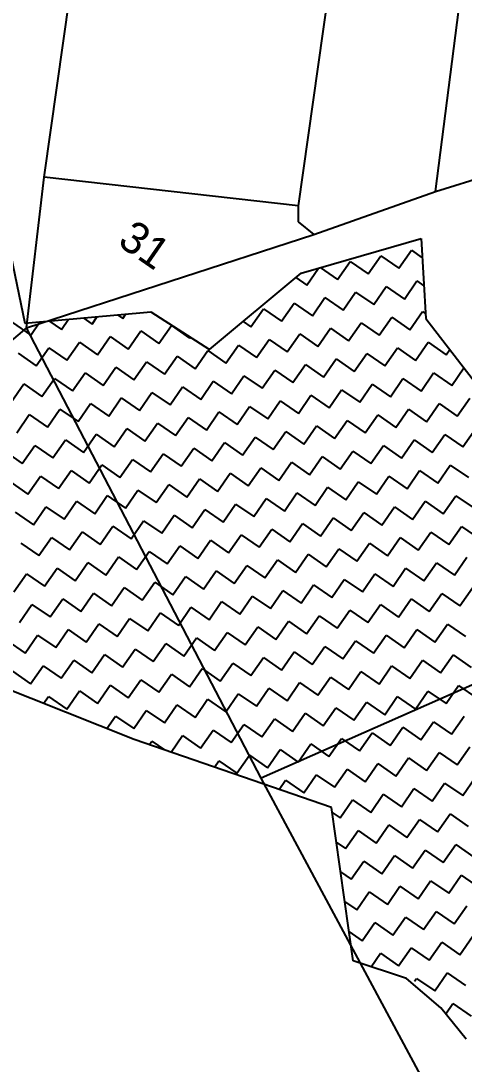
# Model space of a CAD drawing. Header units: metres. Extents: x 282167 to 284586, y 2020907 to 2023042.
# Drawn here: x 282575.8 to 282701.8, y 2022359.8 to 2022656 of the extents above; entities that cross this region are included whole.
import ezdxf
from ezdxf.enums import TextEntityAlignment as Align

# ---------------------------------------------------------------- set-up
doc = ezdxf.new("R2010")
doc.units = ezdxf.units.M
doc.header["$MEASUREMENT"] = 0
for name, color, linetype in [('POLY_HATCH', 12, 'Continuous'), ('POLY_PARCEL', 6, 'Continuous'), ('TEXT_PARCEL', 7, 'Continuous')]:
    doc.layers.add(name, color=color, linetype=linetype)
doc.styles.add('TEXT_MAP', font='', dxfattribs={"height": 2.5})
doc.styles.get('TEXT_MAP').set_extended_font_data('Kruti Dev 050')

msp = doc.modelspace()

# ---------------------------------------------------------------- linework, layer by layer
at = {"layer": 'POLY_HATCH'}
for p, q in [((282570.62, 2022600.89), (282576.97, 2022570.2)), ((282655.41, 2022584.4), (282689.52, 2022594.26)), ((282689.52, 2022594.26), (282690.9, 2022571.5)), ((282629.44, 2022562.67), (282655.41, 2022584.4)), ((282576.97, 2022570.2), (282612.75, 2022573.45)), ((282612.75, 2022573.45), (282629.44, 2022562.67)), ((282576.97, 2022570.2), (282576.97, 2022570.2)), ((282690.9, 2022571.5), (282708.97, 2022548.07)), ((282608.05, 2022452.01), (282568.87, 2022467.47)), ((282664.04, 2022432.69), (282608.05, 2022452.01)), ((282670.18, 2022389.2), (282664.04, 2022432.69)), ((282685.37, 2022384.12), (282670.18, 2022389.2)), ((282695.17, 2022375.77), (282685.37, 2022384.12)), ((282702.3, 2022366.94), (282695.17, 2022375.77))]:
    msp.add_line(p, q, dxfattribs=at)
at = {"layer": 'POLY_HATCH', "linetype": 'Continuous'}
for p, q in [((282683.19, 2022585.76), (282686.75, 2022590.91)), ((282686.75, 2022590.91), (282689.86, 2022588.75)), ((282665.76, 2022582.6), (282669.33, 2022587.74)), ((282669.33, 2022587.74), (282674.47, 2022584.18)), ((282674.47, 2022584.18), (282678.04, 2022589.32)), ((282678.04, 2022589.32), (282683.19, 2022585.76)), ((282657.05, 2022581.02), (282660.39, 2022585.84)), ((282660.88, 2022585.98), (282665.76, 2022582.6)), ((282653.94, 2022583.17), (282657.05, 2022581.02)), ((282684.77, 2022577.05), (282688.33, 2022582.19)), ((282688.33, 2022582.19), (282690.34, 2022580.8)), ((282667.34, 2022573.88), (282670.91, 2022579.03)), ((282670.91, 2022579.03), (282676.05, 2022575.46)), ((282676.05, 2022575.46), (282679.62, 2022580.61)), ((282679.62, 2022580.61), (282684.77, 2022577.05)), ((282649.91, 2022570.72), (282653.48, 2022575.87)), ((282653.48, 2022575.87), (282658.63, 2022572.3)), ((282658.63, 2022572.3), (282662.19, 2022577.45)), ((282662.19, 2022577.45), (282667.34, 2022573.88)), ((282604.77, 2022571.53), (282605.65, 2022572.81)), ((282641.2, 2022569.14), (282644.77, 2022574.29)), ((282644.77, 2022574.29), (282649.91, 2022570.72)), ((282686.35, 2022568.33), (282689.91, 2022573.48)), ((282689.91, 2022573.48), (282690.82, 2022572.85)), ((282573.48, 2022570.36), (282578.63, 2022566.79)), ((282578.63, 2022566.79), (282581.26, 2022570.59)), ((282583.8, 2022570.82), (282587.34, 2022568.37)), ((282587.34, 2022568.37), (282589.39, 2022571.33)), ((282593.52, 2022571.7), (282596.05, 2022569.95)), ((282596.05, 2022569.95), (282597.52, 2022572.07)), ((282603.24, 2022572.59), (282604.77, 2022571.53)), ((282639, 2022570.67), (282641.2, 2022569.14)), ((282668.92, 2022565.17), (282672.49, 2022570.32)), ((282672.49, 2022570.32), (282677.63, 2022566.75)), ((282677.63, 2022566.75), (282681.2, 2022571.9)), ((282681.2, 2022571.9), (282686.35, 2022568.33)), ((282606.35, 2022562.82), (282609.91, 2022567.97)), ((282609.91, 2022567.97), (282615.06, 2022564.4)), ((282615.06, 2022564.4), (282618.63, 2022569.55)), ((282618.63, 2022569.55), (282623.77, 2022565.98)), ((282651.49, 2022562.01), (282655.06, 2022567.16)), ((282655.06, 2022567.16), (282660.21, 2022563.59)), ((282660.21, 2022563.59), (282663.77, 2022568.74)), ((282663.77, 2022568.74), (282668.92, 2022565.17)), ((282588.92, 2022559.66), (282592.49, 2022564.8)), ((282592.49, 2022564.8), (282597.63, 2022561.24)), ((282597.63, 2022561.24), (282601.2, 2022566.38)), ((282601.2, 2022566.38), (282606.35, 2022562.82)), ((282623.77, 2022565.98), (282623.94, 2022566.22)), ((282634.07, 2022558.85), (282637.63, 2022563.99)), ((282637.63, 2022563.99), (282642.78, 2022560.43)), ((282642.78, 2022560.43), (282646.35, 2022565.58)), ((282646.35, 2022565.58), (282651.49, 2022562.01)), ((282687.93, 2022559.62), (282691.49, 2022564.77)), ((282691.49, 2022564.77), (282696.64, 2022561.2)), ((282575.06, 2022561.64), (282580.21, 2022558.08)), ((282580.21, 2022558.08), (282583.77, 2022563.22)), ((282583.77, 2022563.22), (282588.92, 2022559.66)), ((282616.64, 2022555.69), (282620.21, 2022560.83)), ((282620.21, 2022560.83), (282625.35, 2022557.27)), ((282625.35, 2022557.27), (282628.92, 2022562.41)), ((282628.92, 2022562.41), (282634.07, 2022558.85)), ((282670.5, 2022556.46), (282674.07, 2022561.6)), ((282674.07, 2022561.6), (282679.21, 2022558.04)), ((282679.21, 2022558.04), (282682.78, 2022563.18)), ((282682.78, 2022563.18), (282687.93, 2022559.62)), ((282696.64, 2022561.2), (282697.68, 2022562.7)), ((282607.93, 2022554.1), (282611.49, 2022559.25)), ((282611.49, 2022559.25), (282616.64, 2022555.69)), ((282653.07, 2022553.3), (282656.64, 2022558.44)), ((282656.64, 2022558.44), (282661.79, 2022554.88)), ((282661.79, 2022554.88), (282665.35, 2022560.02)), ((282665.35, 2022560.02), (282670.5, 2022556.46)), ((282590.5, 2022550.94), (282594.07, 2022556.09)), ((282594.07, 2022556.09), (282599.21, 2022552.52)), ((282599.21, 2022552.52), (282602.78, 2022557.67)), ((282602.78, 2022557.67), (282607.93, 2022554.1)), ((282635.65, 2022550.13), (282639.21, 2022555.28)), ((282639.21, 2022555.28), (282644.36, 2022551.71)), ((282644.36, 2022551.71), (282647.93, 2022556.86)), ((282647.93, 2022556.86), (282653.07, 2022553.3)), ((282689.51, 2022550.91), (282693.08, 2022556.05)), ((282693.08, 2022556.05), (282698.22, 2022552.49)), ((282698.22, 2022552.49), (282701.7, 2022557.5)), ((282573.07, 2022547.78), (282576.64, 2022552.93)), ((282576.64, 2022552.93), (282581.79, 2022549.36)), ((282581.79, 2022549.36), (282585.35, 2022554.51)), ((282585.35, 2022554.51), (282590.5, 2022550.94)), ((282618.22, 2022546.97), (282621.79, 2022552.12)), ((282621.79, 2022552.12), (282626.93, 2022548.55)), ((282626.93, 2022548.55), (282630.5, 2022553.7)), ((282630.5, 2022553.7), (282635.65, 2022550.13)), ((282672.08, 2022547.74), (282675.65, 2022552.89)), ((282675.65, 2022552.89), (282680.8, 2022549.32)), ((282680.8, 2022549.32), (282684.36, 2022554.47)), ((282684.36, 2022554.47), (282689.51, 2022550.91)), ((282600.79, 2022543.81), (282604.36, 2022548.96)), ((282604.36, 2022548.96), (282609.51, 2022545.39)), ((282609.51, 2022545.39), (282613.07, 2022550.54)), ((282613.07, 2022550.54), (282618.22, 2022546.97)), ((282654.66, 2022544.58), (282658.22, 2022549.73)), ((282658.22, 2022549.73), (282663.37, 2022546.16)), ((282663.37, 2022546.16), (282666.94, 2022551.31)), ((282666.94, 2022551.31), (282672.08, 2022547.74)), ((282592.08, 2022542.23), (282595.65, 2022547.38)), ((282595.65, 2022547.38), (282600.79, 2022543.81)), ((282637.23, 2022541.42), (282640.8, 2022546.57)), ((282640.8, 2022546.57), (282645.94, 2022543)), ((282645.94, 2022543), (282649.51, 2022548.15)), ((282649.51, 2022548.15), (282654.66, 2022544.58)), ((282691.09, 2022542.19), (282694.66, 2022547.34)), ((282694.66, 2022547.34), (282699.8, 2022543.77)), ((282699.8, 2022543.77), (282703.37, 2022548.92)), ((282574.65, 2022539.07), (282578.22, 2022544.22)), ((282578.22, 2022544.22), (282583.37, 2022540.65)), ((282583.37, 2022540.65), (282586.93, 2022545.8)), ((282586.93, 2022545.8), (282592.08, 2022542.23)), ((282619.8, 2022538.26), (282623.37, 2022543.41)), ((282623.37, 2022543.41), (282628.52, 2022539.84)), ((282628.52, 2022539.84), (282632.08, 2022544.99)), ((282632.08, 2022544.99), (282637.23, 2022541.42)), ((282673.66, 2022539.03), (282677.23, 2022544.18)), ((282677.23, 2022544.18), (282682.38, 2022540.61)), ((282682.38, 2022540.61), (282685.94, 2022545.76)), ((282685.94, 2022545.76), (282691.09, 2022542.19)), ((282602.38, 2022535.1), (282605.94, 2022540.24)), ((282605.94, 2022540.24), (282611.09, 2022536.68)), ((282611.09, 2022536.68), (282614.65, 2022541.83)), ((282614.65, 2022541.83), (282619.8, 2022538.26)), ((282656.24, 2022535.87), (282659.8, 2022541.02)), ((282659.8, 2022541.02), (282664.95, 2022537.45)), ((282664.95, 2022537.45), (282668.52, 2022542.6)), ((282668.52, 2022542.6), (282673.66, 2022539.03)), ((282701.38, 2022535.06), (282704.95, 2022540.21)), ((282593.66, 2022533.52), (282597.23, 2022538.66)), ((282597.23, 2022538.66), (282602.38, 2022535.1)), ((282638.81, 2022532.71), (282642.38, 2022537.85)), ((282642.38, 2022537.85), (282647.52, 2022534.29)), ((282647.52, 2022534.29), (282651.09, 2022539.43)), ((282651.09, 2022539.43), (282656.24, 2022535.87)), ((282692.67, 2022533.48), (282696.24, 2022538.63)), ((282696.24, 2022538.63), (282701.38, 2022535.06)), ((282576.24, 2022530.36), (282579.8, 2022535.5)), ((282579.8, 2022535.5), (282584.95, 2022531.94)), ((282584.95, 2022531.94), (282588.51, 2022537.08)), ((282588.51, 2022537.08), (282593.66, 2022533.52)), ((282621.38, 2022529.55), (282624.95, 2022534.69)), ((282624.95, 2022534.69), (282630.1, 2022531.13)), ((282630.1, 2022531.13), (282633.66, 2022536.27)), ((282633.66, 2022536.27), (282638.81, 2022532.71)), ((282675.24, 2022530.32), (282678.81, 2022535.46)), ((282678.81, 2022535.46), (282683.96, 2022531.9)), ((282683.96, 2022531.9), (282687.52, 2022537.04)), ((282687.52, 2022537.04), (282692.67, 2022533.48)), ((282571.09, 2022533.92), (282576.24, 2022530.36)), ((282603.96, 2022526.38), (282607.52, 2022531.53)), ((282607.52, 2022531.53), (282612.67, 2022527.96)), ((282612.67, 2022527.96), (282616.24, 2022533.11)), ((282616.24, 2022533.11), (282621.38, 2022529.55)), ((282657.82, 2022527.16), (282661.38, 2022532.3)), ((282661.38, 2022532.3), (282666.53, 2022528.74)), ((282666.53, 2022528.74), (282670.1, 2022533.88)), ((282670.1, 2022533.88), (282675.24, 2022530.32)), ((282586.53, 2022523.22), (282590.1, 2022528.37)), ((282590.1, 2022528.37), (282595.24, 2022524.8)), ((282595.24, 2022524.8), (282598.81, 2022529.95)), ((282598.81, 2022529.95), (282603.96, 2022526.38)), ((282640.39, 2022523.99), (282643.96, 2022529.14)), ((282643.96, 2022529.14), (282649.1, 2022525.57)), ((282649.1, 2022525.57), (282652.67, 2022530.72)), ((282652.67, 2022530.72), (282657.82, 2022527.16)), ((282685.54, 2022523.18), (282689.1, 2022528.33)), ((282689.1, 2022528.33), (282694.25, 2022524.76)), ((282694.25, 2022524.76), (282697.82, 2022529.91)), ((282697.82, 2022529.91), (282702.96, 2022526.35)), ((282577.82, 2022521.64), (282581.38, 2022526.79)), ((282581.38, 2022526.79), (282586.53, 2022523.22)), ((282622.96, 2022520.83), (282626.53, 2022525.98)), ((282626.53, 2022525.98), (282631.68, 2022522.41)), ((282631.68, 2022522.41), (282635.24, 2022527.56)), ((282635.24, 2022527.56), (282640.39, 2022523.99)), ((282676.82, 2022521.6), (282680.39, 2022526.75)), ((282680.39, 2022526.75), (282685.54, 2022523.18)), ((282572.67, 2022525.21), (282577.82, 2022521.64)), ((282605.54, 2022517.67), (282609.1, 2022522.82)), ((282609.1, 2022522.82), (282614.25, 2022519.25)), ((282614.25, 2022519.25), (282617.82, 2022524.4)), ((282617.82, 2022524.4), (282622.96, 2022520.83)), ((282659.4, 2022518.44), (282662.96, 2022523.59)), ((282662.96, 2022523.59), (282668.11, 2022520.02)), ((282668.11, 2022520.02), (282671.68, 2022525.17)), ((282671.68, 2022525.17), (282676.82, 2022521.6)), ((282588.11, 2022514.51), (282591.68, 2022519.66)), ((282591.68, 2022519.66), (282596.82, 2022516.09)), ((282596.82, 2022516.09), (282600.39, 2022521.24)), ((282600.39, 2022521.24), (282605.54, 2022517.67)), ((282641.97, 2022515.28), (282645.54, 2022520.43)), ((282645.54, 2022520.43), (282650.68, 2022516.86)), ((282650.68, 2022516.86), (282654.25, 2022522.01)), ((282654.25, 2022522.01), (282659.4, 2022518.44)), ((282687.12, 2022514.47), (282690.68, 2022519.62)), ((282690.68, 2022519.62), (282695.83, 2022516.05)), ((282695.83, 2022516.05), (282699.4, 2022521.2)), ((282699.4, 2022521.2), (282704.55, 2022517.63)), ((282574.25, 2022516.49), (282579.4, 2022512.93)), ((282579.4, 2022512.93), (282582.96, 2022518.08)), ((282582.96, 2022518.08), (282588.11, 2022514.51)), ((282624.54, 2022512.12), (282628.11, 2022517.27)), ((282628.11, 2022517.27), (282633.26, 2022513.7)), ((282633.26, 2022513.7), (282636.82, 2022518.85)), ((282636.82, 2022518.85), (282641.97, 2022515.28)), ((282669.69, 2022511.31), (282673.26, 2022516.46)), ((282673.26, 2022516.46), (282678.41, 2022512.89)), ((282678.41, 2022512.89), (282681.97, 2022518.04)), ((282681.97, 2022518.04), (282687.12, 2022514.47)), ((282607.12, 2022508.96), (282610.68, 2022514.1)), ((282610.68, 2022514.1), (282615.83, 2022510.54)), ((282615.83, 2022510.54), (282619.4, 2022515.69)), ((282619.4, 2022515.69), (282624.54, 2022512.12)), ((282660.98, 2022509.73), (282664.54, 2022514.88)), ((282664.54, 2022514.88), (282669.69, 2022511.31)), ((282589.69, 2022505.8), (282593.26, 2022510.94)), ((282593.26, 2022510.94), (282598.4, 2022507.38)), ((282598.4, 2022507.38), (282601.97, 2022512.52)), ((282601.97, 2022512.52), (282607.12, 2022508.96)), ((282643.55, 2022506.57), (282647.12, 2022511.71)), ((282647.12, 2022511.71), (282652.27, 2022508.15)), ((282652.27, 2022508.15), (282655.83, 2022513.29)), ((282655.83, 2022513.29), (282660.98, 2022509.73)), ((282688.7, 2022505.76), (282692.27, 2022510.9)), ((282692.27, 2022510.9), (282697.41, 2022507.34)), ((282697.41, 2022507.34), (282700.98, 2022512.49)), ((282700.98, 2022512.49), (282706.13, 2022508.92)), ((282575.83, 2022507.78), (282580.98, 2022504.22)), ((282580.98, 2022504.22), (282584.54, 2022509.36)), ((282584.54, 2022509.36), (282589.69, 2022505.8)), ((282626.13, 2022503.41), (282629.69, 2022508.55)), ((282629.69, 2022508.55), (282634.84, 2022504.99)), ((282634.84, 2022504.99), (282638.4, 2022510.13)), ((282638.4, 2022510.13), (282643.55, 2022506.57)), ((282671.27, 2022502.6), (282674.84, 2022507.74)), ((282674.84, 2022507.74), (282679.99, 2022504.18)), ((282679.99, 2022504.18), (282683.55, 2022509.32)), ((282683.55, 2022509.32), (282688.7, 2022505.76)), ((282608.7, 2022500.24), (282612.26, 2022505.39)), ((282612.26, 2022505.39), (282617.41, 2022501.82)), ((282617.41, 2022501.82), (282620.98, 2022506.97)), ((282620.98, 2022506.97), (282626.13, 2022503.41)), ((282653.85, 2022499.43), (282657.41, 2022504.58)), ((282657.41, 2022504.58), (282662.56, 2022501.02)), ((282662.56, 2022501.02), (282666.13, 2022506.16)), ((282666.13, 2022506.16), (282671.27, 2022502.6)), ((282591.27, 2022497.08), (282594.84, 2022502.23)), ((282594.84, 2022502.23), (282599.98, 2022498.66)), ((282599.98, 2022498.66), (282603.55, 2022503.81)), ((282603.55, 2022503.81), (282608.7, 2022500.24)), ((282645.13, 2022497.85), (282648.7, 2022503)), ((282648.7, 2022503), (282653.85, 2022499.43)), ((282690.28, 2022497.04), (282693.85, 2022502.19)), ((282693.85, 2022502.19), (282698.99, 2022498.62)), ((282698.99, 2022498.62), (282702.56, 2022503.77)), ((282573.84, 2022493.92), (282577.41, 2022499.07)), ((282577.41, 2022499.07), (282582.56, 2022495.5)), ((282582.56, 2022495.5), (282586.12, 2022500.65)), ((282586.12, 2022500.65), (282591.27, 2022497.08)), ((282627.71, 2022494.69), (282631.27, 2022499.84)), ((282631.27, 2022499.84), (282636.42, 2022496.27)), ((282636.42, 2022496.27), (282639.99, 2022501.42)), ((282639.99, 2022501.42), (282645.13, 2022497.85)), ((282672.85, 2022493.88), (282676.42, 2022499.03)), ((282676.42, 2022499.03), (282681.57, 2022495.46)), ((282681.57, 2022495.46), (282685.13, 2022500.61)), ((282685.13, 2022500.61), (282690.28, 2022497.04)), ((282610.28, 2022491.53), (282613.85, 2022496.68)), ((282613.85, 2022496.68), (282618.99, 2022493.11)), ((282618.99, 2022493.11), (282622.56, 2022498.26)), ((282622.56, 2022498.26), (282627.71, 2022494.69)), ((282655.43, 2022490.72), (282658.99, 2022495.87)), ((282658.99, 2022495.87), (282664.14, 2022492.3)), ((282664.14, 2022492.3), (282667.71, 2022497.45)), ((282667.71, 2022497.45), (282672.85, 2022493.88)), ((282592.85, 2022488.37), (282596.42, 2022493.52)), ((282596.42, 2022493.52), (282601.57, 2022489.95)), ((282601.57, 2022489.95), (282605.13, 2022495.1)), ((282605.13, 2022495.1), (282610.28, 2022491.53)), ((282638, 2022487.56), (282641.57, 2022492.71)), ((282641.57, 2022492.71), (282646.71, 2022489.14)), ((282646.71, 2022489.14), (282650.28, 2022494.29)), ((282650.28, 2022494.29), (282655.43, 2022490.72)), ((282691.86, 2022488.33), (282695.43, 2022493.48)), ((282695.43, 2022493.48), (282700.57, 2022489.91)), ((282700.57, 2022489.91), (282704.14, 2022495.06)), ((282575.43, 2022485.21), (282578.99, 2022490.35)), ((282578.99, 2022490.35), (282584.14, 2022486.79)), ((282584.14, 2022486.79), (282587.71, 2022491.94)), ((282587.71, 2022491.94), (282592.85, 2022488.37)), ((282629.29, 2022485.98), (282632.85, 2022491.13)), ((282632.85, 2022491.13), (282638, 2022487.56)), ((282674.43, 2022485.17), (282678, 2022490.32)), ((282678, 2022490.32), (282683.15, 2022486.75)), ((282683.15, 2022486.75), (282686.71, 2022491.9)), ((282686.71, 2022491.9), (282691.86, 2022488.33)), ((282611.86, 2022482.82), (282615.43, 2022487.96)), ((282615.43, 2022487.96), (282620.57, 2022484.4)), ((282620.57, 2022484.4), (282624.14, 2022489.55)), ((282624.14, 2022489.55), (282629.29, 2022485.98)), ((282657.01, 2022482.01), (282660.57, 2022487.15)), ((282660.57, 2022487.15), (282665.72, 2022483.59)), ((282665.72, 2022483.59), (282669.29, 2022488.74)), ((282669.29, 2022488.74), (282674.43, 2022485.17)), ((282594.43, 2022479.66), (282598, 2022484.8)), ((282598, 2022484.8), (282603.15, 2022481.24)), ((282603.15, 2022481.24), (282606.71, 2022486.38)), ((282606.71, 2022486.38), (282611.86, 2022482.82)), ((282639.58, 2022478.85), (282643.15, 2022483.99)), ((282643.15, 2022483.99), (282648.29, 2022480.43)), ((282648.29, 2022480.43), (282651.86, 2022485.57)), ((282651.86, 2022485.57), (282657.01, 2022482.01)), ((282693.44, 2022479.62), (282697.01, 2022484.76)), ((282697.01, 2022484.76), (282702.16, 2022481.2)), ((282577.01, 2022476.49), (282580.57, 2022481.64)), ((282580.57, 2022481.64), (282585.72, 2022478.07)), ((282585.72, 2022478.07), (282589.29, 2022483.22)), ((282589.29, 2022483.22), (282594.43, 2022479.66)), ((282622.15, 2022475.68), (282625.72, 2022480.83)), ((282625.72, 2022480.83), (282630.87, 2022477.27)), ((282630.87, 2022477.27), (282634.43, 2022482.41)), ((282634.43, 2022482.41), (282639.58, 2022478.85)), ((282676.01, 2022476.46), (282679.58, 2022481.6)), ((282679.58, 2022481.6), (282684.73, 2022478.04)), ((282684.73, 2022478.04), (282688.29, 2022483.18)), ((282688.29, 2022483.18), (282693.44, 2022479.62)), ((282571.86, 2022480.06), (282577.01, 2022476.49)), ((282613.44, 2022474.1), (282617.01, 2022479.25)), ((282617.01, 2022479.25), (282622.15, 2022475.68)), ((282658.59, 2022473.29), (282662.15, 2022478.44)), ((282662.15, 2022478.44), (282667.3, 2022474.88)), ((282667.3, 2022474.88), (282670.87, 2022480.02)), ((282670.87, 2022480.02), (282676.01, 2022476.46)), ((282596.01, 2022470.94), (282599.58, 2022476.09)), ((282599.58, 2022476.09), (282604.73, 2022472.52)), ((282604.73, 2022472.52), (282608.29, 2022477.67)), ((282608.29, 2022477.67), (282613.44, 2022474.1)), ((282641.16, 2022470.13), (282644.73, 2022475.28)), ((282644.73, 2022475.28), (282649.87, 2022471.71)), ((282649.87, 2022471.71), (282653.44, 2022476.86)), ((282653.44, 2022476.86), (282658.59, 2022473.29)), ((282695.02, 2022470.9), (282698.59, 2022476.05)), ((282698.59, 2022476.05), (282703.74, 2022472.48)), ((282578.59, 2022467.78), (282582.15, 2022472.93)), ((282582.15, 2022472.93), (282587.3, 2022469.36)), ((282587.3, 2022469.36), (282590.87, 2022474.51)), ((282590.87, 2022474.51), (282596.01, 2022470.94)), ((282623.73, 2022466.97), (282627.3, 2022472.12)), ((282627.3, 2022472.12), (282632.45, 2022468.55)), ((282632.45, 2022468.55), (282636.01, 2022473.7)), ((282636.01, 2022473.7), (282641.16, 2022470.13)), ((282677.6, 2022467.74), (282681.16, 2022472.89)), ((282681.16, 2022472.89), (282686.31, 2022469.32)), ((282686.31, 2022469.32), (282689.88, 2022474.47)), ((282689.88, 2022474.47), (282695.02, 2022470.9)), ((282573.44, 2022471.35), (282578.59, 2022467.78)), ((282615.02, 2022465.39), (282618.59, 2022470.54)), ((282618.59, 2022470.54), (282623.73, 2022466.97)), ((282660.17, 2022464.58), (282663.74, 2022469.73)), ((282663.74, 2022469.73), (282668.88, 2022466.16)), ((282668.88, 2022466.16), (282672.45, 2022471.31)), ((282672.45, 2022471.31), (282677.6, 2022467.74)), ((282597.59, 2022462.23), (282601.16, 2022467.38)), ((282601.16, 2022467.38), (282606.31, 2022463.81)), ((282606.31, 2022463.81), (282609.87, 2022468.96)), ((282609.87, 2022468.96), (282615.02, 2022465.39)), ((282642.74, 2022461.42), (282646.31, 2022466.57)), ((282646.31, 2022466.57), (282651.46, 2022463)), ((282651.46, 2022463), (282655.02, 2022468.15)), ((282655.02, 2022468.15), (282660.17, 2022464.58)), ((282696.6, 2022462.19), (282700.17, 2022467.34)), ((282700.17, 2022467.34), (282705.32, 2022463.77)), ((282582.31, 2022462.17), (282583.73, 2022464.21)), ((282583.73, 2022464.21), (282588.88, 2022460.65)), ((282588.88, 2022460.65), (282592.45, 2022465.8)), ((282592.45, 2022465.8), (282597.59, 2022462.23)), ((282625.32, 2022458.26), (282628.88, 2022463.4)), ((282628.88, 2022463.4), (282634.03, 2022459.84)), ((282634.03, 2022459.84), (282637.6, 2022464.99)), ((282637.6, 2022464.99), (282642.74, 2022461.42)), ((282679.18, 2022459.03), (282682.74, 2022464.18)), ((282682.74, 2022464.18), (282687.89, 2022460.61)), ((282687.89, 2022460.61), (282691.46, 2022465.76)), ((282691.46, 2022465.76), (282696.6, 2022462.19)), ((282607.89, 2022455.1), (282611.46, 2022460.24)), ((282611.46, 2022460.24), (282616.6, 2022456.68)), ((282616.6, 2022456.68), (282620.17, 2022461.82)), ((282620.17, 2022461.82), (282625.32, 2022458.26)), ((282661.75, 2022455.87), (282665.32, 2022461.01)), ((282665.32, 2022461.01), (282670.46, 2022457.45)), ((282670.46, 2022457.45), (282674.03, 2022462.6)), ((282674.03, 2022462.6), (282679.18, 2022459.03)), ((282600.26, 2022455.08), (282602.74, 2022458.66)), ((282602.74, 2022458.66), (282607.89, 2022455.1)), ((282644.32, 2022452.71), (282647.89, 2022457.85)), ((282647.89, 2022457.85), (282653.04, 2022454.29)), ((282653.04, 2022454.29), (282656.6, 2022459.43)), ((282656.6, 2022459.43), (282661.75, 2022455.87)), ((282698.18, 2022453.48), (282701.75, 2022458.62)), ((282626.9, 2022449.54), (282630.46, 2022454.69)), ((282630.46, 2022454.69), (282635.61, 2022451.13)), ((282635.61, 2022451.13), (282639.18, 2022456.27)), ((282639.18, 2022456.27), (282644.32, 2022452.71)), ((282680.76, 2022450.32), (282684.32, 2022455.46)), ((282684.32, 2022455.46), (282689.47, 2022451.9)), ((282689.47, 2022451.9), (282693.04, 2022457.04)), ((282693.04, 2022457.04), (282698.18, 2022453.48)), ((282612.34, 2022450.53), (282613.04, 2022451.53)), ((282613.04, 2022451.53), (282616.6, 2022449.06)), ((282618.49, 2022448.41), (282621.75, 2022453.11)), ((282621.75, 2022453.11), (282626.9, 2022449.54)), ((282663.33, 2022447.15), (282666.9, 2022452.3)), ((282666.9, 2022452.3), (282672.04, 2022448.73)), ((282672.04, 2022448.73), (282675.61, 2022453.88)), ((282675.61, 2022453.88), (282680.76, 2022450.32)), ((282645.9, 2022443.99), (282649.47, 2022449.14)), ((282649.47, 2022449.14), (282654.62, 2022445.57)), ((282654.62, 2022445.57), (282658.18, 2022450.72)), ((282658.18, 2022450.72), (282663.33, 2022447.15)), ((282691.05, 2022443.18), (282694.62, 2022448.33)), ((282694.62, 2022448.33), (282699.76, 2022444.76)), ((282699.76, 2022444.76), (282703.33, 2022449.91)), ((282630.79, 2022444.16), (282632.04, 2022445.98)), ((282632.04, 2022445.98), (282637.19, 2022442.41)), ((282637.19, 2022442.41), (282640.76, 2022447.56)), ((282640.76, 2022447.56), (282645.9, 2022443.99)), ((282682.34, 2022441.6), (282685.9, 2022446.75)), ((282685.9, 2022446.75), (282691.05, 2022443.18)), ((282664.91, 2022438.44), (282668.48, 2022443.59)), ((282668.48, 2022443.59), (282673.62, 2022440.02)), ((282673.62, 2022440.02), (282677.19, 2022445.17)), ((282677.19, 2022445.17), (282682.34, 2022441.6)), ((282649.23, 2022437.8), (282651.05, 2022440.43)), ((282651.05, 2022440.43), (282656.2, 2022436.86)), ((282656.2, 2022436.86), (282659.76, 2022442.01)), ((282659.76, 2022442.01), (282664.91, 2022438.44)), ((282692.63, 2022434.47), (282696.2, 2022439.62)), ((282696.2, 2022439.62), (282701.35, 2022436.05)), ((282701.35, 2022436.05), (282704.91, 2022441.2)), ((282675.21, 2022431.31), (282678.77, 2022436.46)), ((282678.77, 2022436.46), (282683.92, 2022432.89)), ((282683.92, 2022432.89), (282687.49, 2022438.04)), ((282687.49, 2022438.04), (282692.63, 2022434.47)), ((282666.49, 2022429.73), (282670.06, 2022434.87)), ((282670.06, 2022434.87), (282675.21, 2022431.31)), ((282664.24, 2022431.29), (282666.49, 2022429.73)), ((282694.21, 2022425.76), (282697.78, 2022430.9)), ((282697.78, 2022430.9), (282702.93, 2022427.34)), ((282676.79, 2022422.59), (282680.35, 2022427.74)), ((282680.35, 2022427.74), (282685.5, 2022424.18)), ((282685.5, 2022424.18), (282689.07, 2022429.32)), ((282689.07, 2022429.32), (282694.21, 2022425.76)), ((282668.07, 2022421.01), (282671.64, 2022426.16)), ((282671.64, 2022426.16), (282676.79, 2022422.59)), ((282665.43, 2022422.85), (282668.07, 2022421.01)), ((282695.79, 2022417.04), (282699.36, 2022422.19)), ((282699.36, 2022422.19), (282704.51, 2022418.62)), ((282678.37, 2022413.88), (282681.93, 2022419.03)), ((282681.93, 2022419.03), (282687.08, 2022415.46)), ((282687.08, 2022415.46), (282690.65, 2022420.61)), ((282690.65, 2022420.61), (282695.79, 2022417.04)), ((282669.65, 2022412.3), (282673.22, 2022417.45)), ((282673.22, 2022417.45), (282678.37, 2022413.88)), ((282666.62, 2022414.4), (282669.65, 2022412.3)), ((282697.37, 2022408.33), (282700.94, 2022413.48)), ((282700.94, 2022413.48), (282706.09, 2022409.91)), ((282679.95, 2022405.17), (282683.51, 2022410.32)), ((282683.51, 2022410.32), (282688.66, 2022406.75)), ((282688.66, 2022406.75), (282692.23, 2022411.9)), ((282692.23, 2022411.9), (282697.37, 2022408.33)), ((282671.23, 2022403.59), (282674.8, 2022408.73)), ((282674.8, 2022408.73), (282679.95, 2022405.17)), ((282667.81, 2022405.96), (282671.23, 2022403.59)), ((282698.96, 2022399.62), (282702.52, 2022404.76)), ((282681.53, 2022396.45), (282685.09, 2022401.6)), ((282685.09, 2022401.6), (282690.24, 2022398.04)), ((282690.24, 2022398.04), (282693.81, 2022403.18)), ((282693.81, 2022403.18), (282698.96, 2022399.62)), ((282672.82, 2022394.87), (282676.38, 2022400.02)), ((282676.38, 2022400.02), (282681.53, 2022396.45)), ((282669, 2022397.52), (282672.82, 2022394.87)), ((282700.54, 2022390.9), (282704.1, 2022396.05)), ((282683.11, 2022387.74), (282686.68, 2022392.89)), ((282686.68, 2022392.89), (282691.82, 2022389.32)), ((282691.82, 2022389.32), (282695.39, 2022394.47)), ((282695.39, 2022394.47), (282700.54, 2022390.9)), ((282675.31, 2022387.48), (282677.96, 2022391.31)), ((282677.96, 2022391.31), (282683.11, 2022387.74)), ((282687.68, 2022383.35), (282688.26, 2022384.18)), ((282688.26, 2022384.18), (282693.4, 2022380.61)), ((282693.4, 2022380.61), (282696.97, 2022385.76)), ((282696.97, 2022385.76), (282702.12, 2022382.19)), ((282696.52, 2022374.11), (282698.55, 2022377.04)), ((282698.55, 2022377.04), (282703.7, 2022373.48))]:
    msp.add_line(p, q, dxfattribs=at)
at = {"layer": 'POLY_PARCEL'}
for p, q in [((282582.46, 2022611.65), (282611.61, 2022818.36)), ((282684.88, 2022817.67), (282654.57, 2022603.47)), ((282693.62, 2022607.53), (282720.53, 2022817.61)), ((282693.62, 2022607.53), (282776.04, 2022633.25)), ((282577.39, 2022568.86), (282582.46, 2022611.65)), ((282654.57, 2022603.47), (282582.46, 2022611.65)), ((282659.1, 2022595.33), (282693.62, 2022607.53)), ((282654.57, 2022603.47), (282654.58, 2022598.93)), ((282654.58, 2022598.93), (282659.1, 2022595.33)), ((282577.39, 2022568.86), (282659.1, 2022595.33)), ((282577.39, 2022568.86), (282454.21, 2022464.68)), ((282644.12, 2022440.97), (282577.39, 2022568.86)), ((282842.86, 2022528.78), (282644.12, 2022440.97)), ((282707.85, 2022322.3), (282644.12, 2022440.97))]:
    msp.add_line(p, q, dxfattribs=at)

# ---------------------------------------------------------------- texts
at = {"layer": 'TEXT_PARCEL', "style": 'TEXT_MAP'}
msp.add_text('31', height=9.017, rotation=325.2826, dxfattribs=at).set_placement((282611.04, 2022592.47), align=Align.MIDDLE)

doc.saveas('drawing.dxf')
